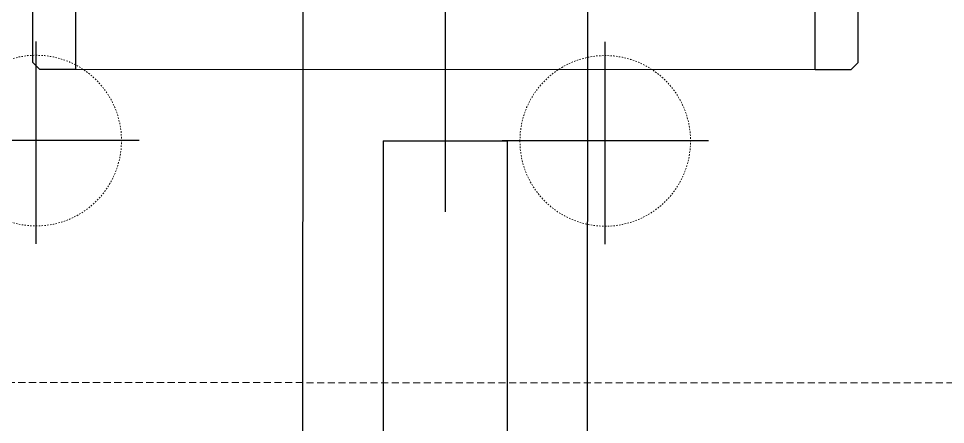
# Model space of a CAD drawing. Header units: millimetres. Extents: x 845401 to 948039, y 511594 to 550263.
# Drawn here: x 903167.2 to 903232.3, y 536012.5 to 536041 of the extents above; entities that cross this region are included whole.
import ezdxf

# ---------------------------------------------------------------- set-up
doc = ezdxf.new("R2010")
doc.units = ezdxf.units.MM
doc.linetypes.add('CENTER', pattern=[0])
doc.linetypes.add('DASHED', pattern=[0.75, 0.5, -0.25])
for name, color, linetype in [('00', 7, 'Continuous'), ('3中心线层', 1, 'CENTER'), ('4虚线层', 6, 'DASHED')]:
    doc.layers.add(name, color=color, linetype=linetype)
doc.layers.add('A-剖-0.10mm.......SECT-L01', color=255, linetype='Continuous', lineweight=18)

# ---------------------------------------------------------------- blocks, each defined once
blk = doc.blocks.new('*U100479')
at = {"color": 7, "linetype": 'Continuous', "lineweight": 25}
for p, q in [((-1979.692, 1636.52), (-1979.692, 427.52)), ((-1921.692, 427.52), (-1921.692, 1636.52)), ((-1976.692, 427.02), (-1976.692, 434.02)), ((-1924.692, 434.02), (-1924.692, 427.02)), ((-1960.692, 432.92), (-1960.692, 392.52)), ((-1940.692, 392.52), (-1940.692, 432.92)), ((-1979.192, 427.02), (-1979.692, 427.52)), ((-1921.692, 427.52), (-1922.192, 427.02)), ((-1979.192, 427.02), (-1976.692, 427.02)), ((-1976.692, 427.02), (-1924.692, 427.02)), ((-1924.692, 427.02), (-1922.192, 427.02)), ((-1946.333, 422.02), (-1955.051, 422.02)), ((-1955.051, 422.02), (-1955.051, 392.52)), ((-1946.333, 422.02), (-1946.333, 392.52))]:
    blk.add_line(p, q, dxfattribs=at)
at = {"layer": '3中心线层'}
for p, q in [((-1950.692, 1647.02), (-1950.692, 417.02)), ((-1961.942, 414.77), (-1961.942, 428.992)), ((-1921.942, 414.77), (-1921.942, 428.992)), ((-1969.192, 422.02), (-1954.692, 422.02)), ((-1929.192, 422.02), (-1914.692, 422.02))]:
    blk.add_line(p, q, dxfattribs=at)
at = {"layer": '4虚线层', "linetype": 'DASHED', "lineweight": 18}
blk.add_line((-1886.942, 405.02), (-2857.138, 405.02), dxfattribs=at)
at = {"layer": '4虚线层', "linetype": 'DASHED', "lineweight": 18, "ltscale": 0.15}
for centre in [(-1961.942, 422.02), (-1921.942, 422.02)]:
    blk.add_circle(centre, 6, dxfattribs=at)
blk = doc.blocks.new('C线')
at = {"xscale": -1, "rotation": 359.9712527628268}
blk.add_blockref('*U100479', (983116.099, 474449.194, -3.592), dxfattribs=at)
blk = doc.blocks.new('BC线平台')
at = {"layer": 'A-剖-0.10mm.......SECT-L01'}
h = blk.add_hatch(dxfattribs=at)
h.set_pattern_fill('CROSS', color=2, scale=50)
h.set_pattern_definition([(0, (691447.87, 341554.85), (317.5, 317.5), [158.75, -476.25]), (90, (691527.24, 341475.47), (-317.5, 317.5), [158.75, -476.25])])
h.paths.add_polyline_path([(772874.462, 370095.421), (786169.72, 370095.421), (786169.72, 367097.042), (772874.462, 367097.042)])

msp = doc.modelspace()

# ---------------------------------------------------------------- block references
at = {"layer": '00'}
for name, p in [('BC线平台', (120688.345, 168041.308, -0.976)), ('C线', (-81869.829, 61162.217))]:
    msp.add_blockref(name, p, dxfattribs=at)

doc.saveas('drawing.dxf')
